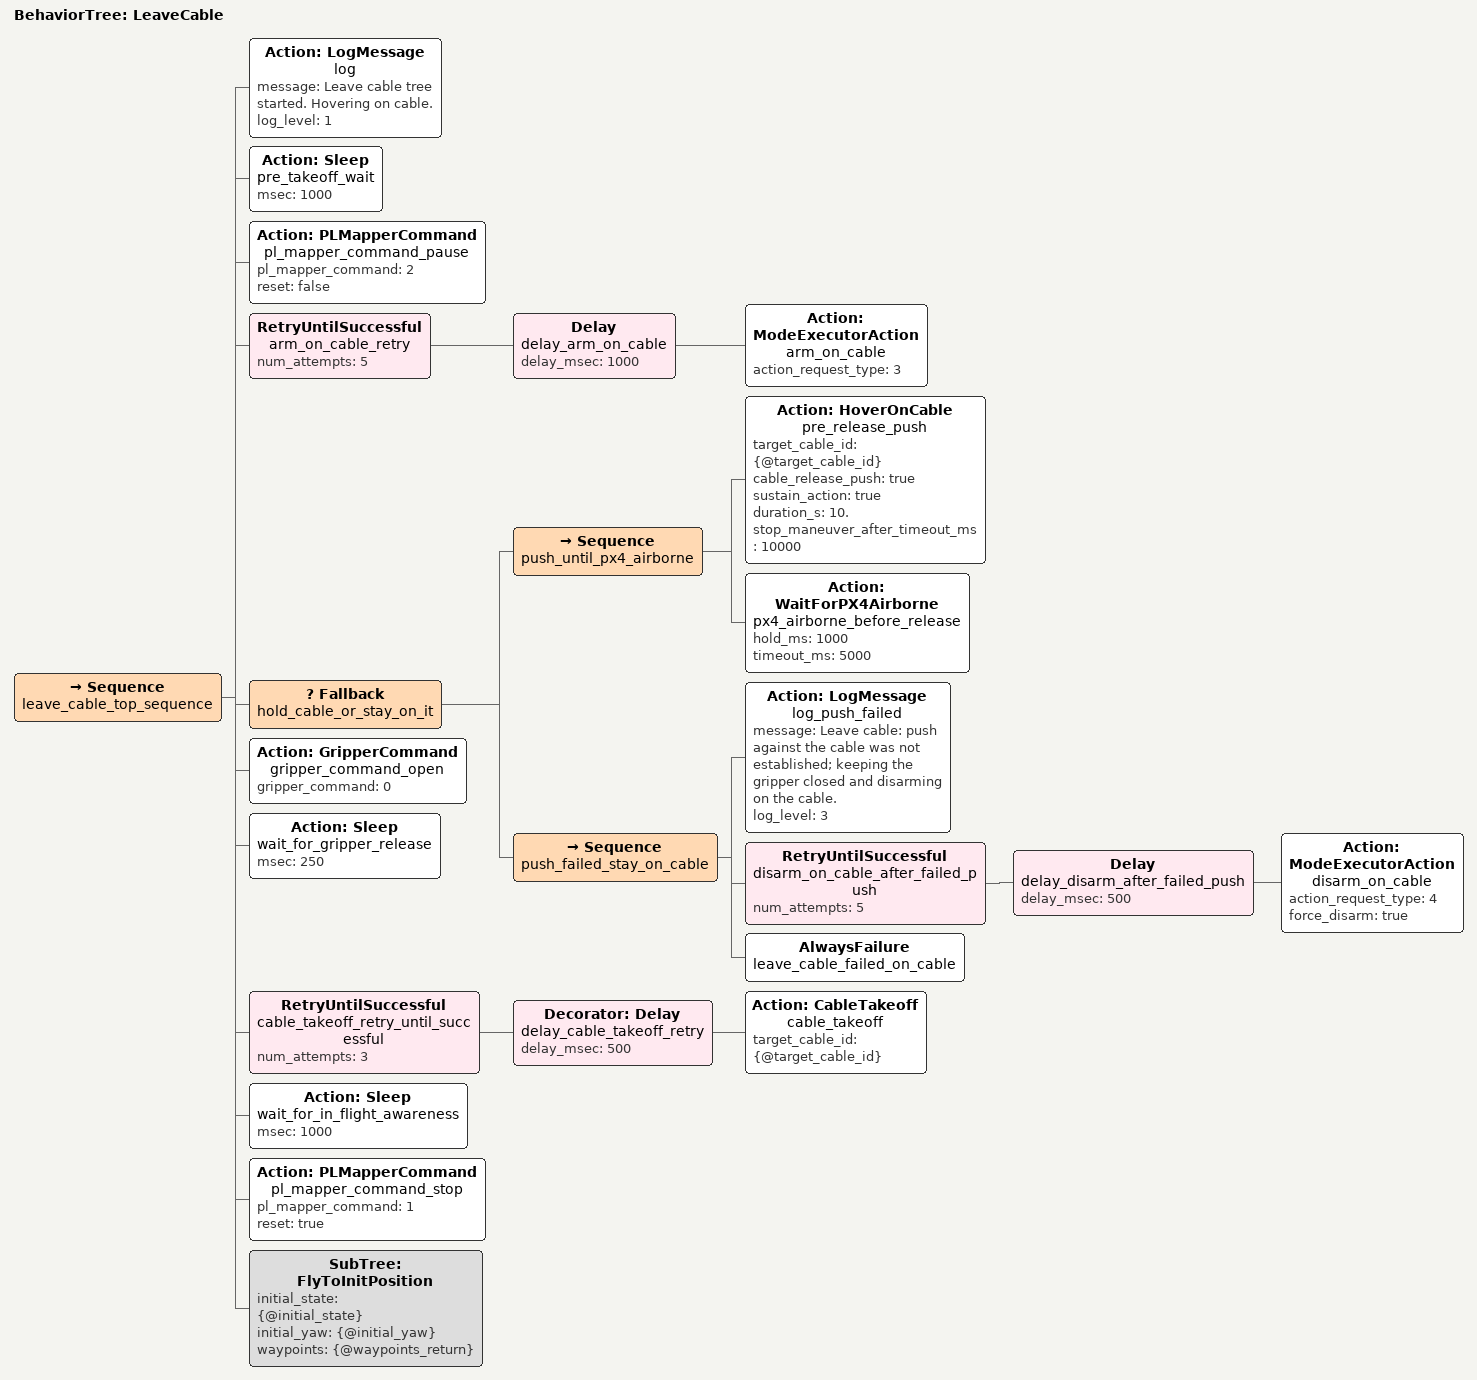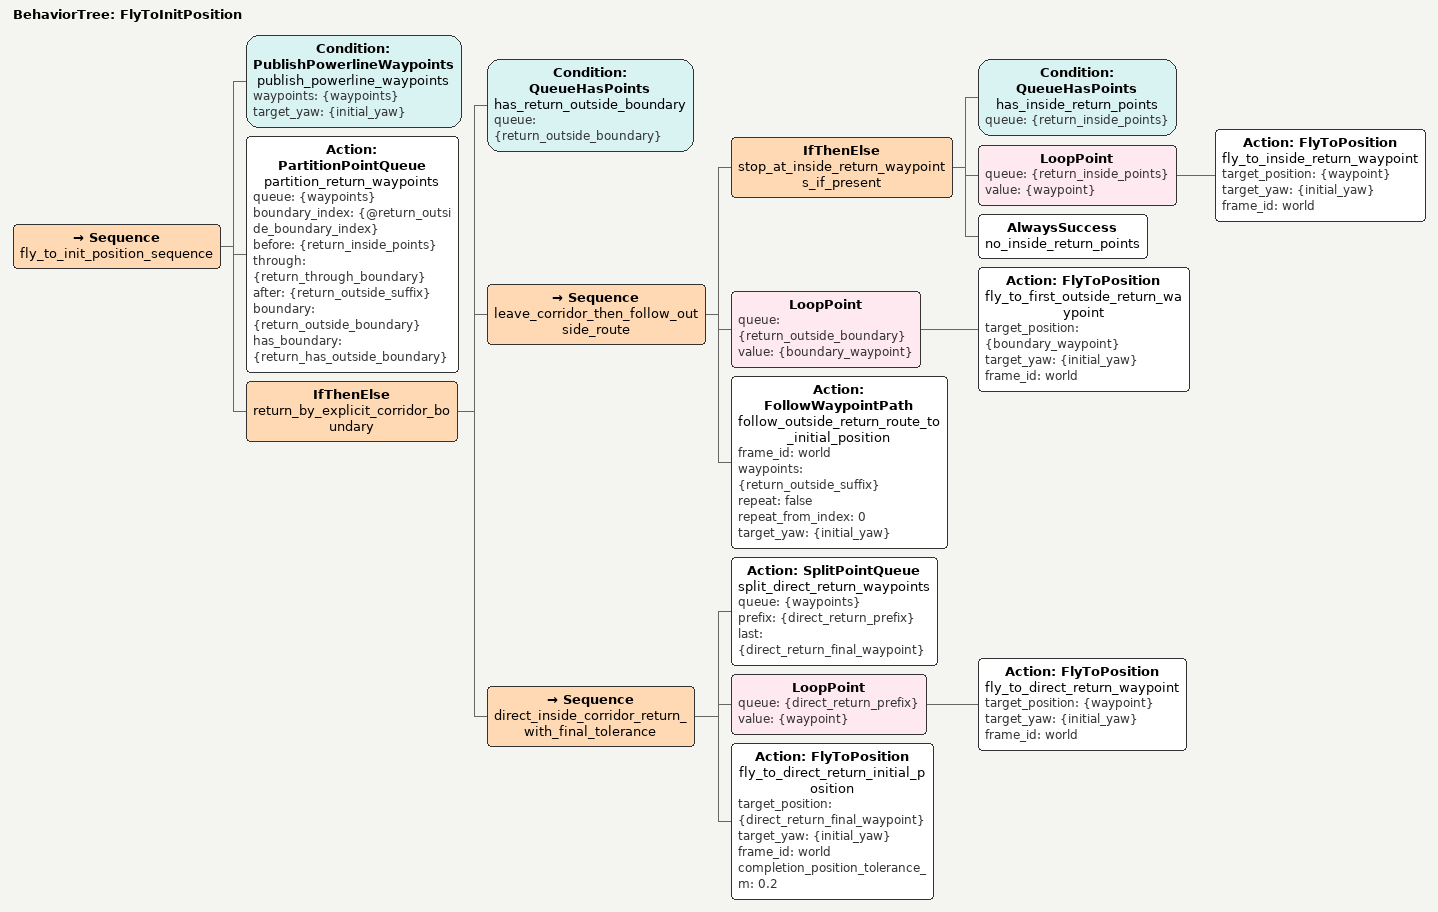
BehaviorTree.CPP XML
<root BTCPP_format="4" main_tree_to_execute="LeaveCable">
     <BehaviorTree ID="LeaveCable">
        <Sequence name="leave_cable_top_sequence">
           <Action
                ID="LogMessage"
                name="log"
                message="Leave cable tree started. Hovering on cable."
                log_level="1"
            />

            <Action
                  ID="Sleep"
                  name="pre_takeoff_wait"
                  msec="1000"
            />

            <Action
                ID="PLMapperCommand"
                name="pl_mapper_command_pause"
                pl_mapper_command="2"
                reset="false"
            />

            <RetryUntilSuccessful name="arm_on_cable_retry" num_attempts="5">
                <Delay name="delay_arm_on_cable" delay_msec="1000">
                    <Action
                        ID="ModeExecutorAction"
                        name="arm_on_cable"
                        action_request_type="3"
                    />
                </Delay>
            </RetryUntilSuccessful>

            <Fallback name="hold_cable_or_stay_on_it">
                <Sequence name="push_until_px4_airborne">
                    <Action ID="HoverOnCable" name="pre_release_push"
                        target_cable_id="{@target_cable_id}"
                        cable_release_push="true"
                        sustain_action="true"
                        duration_s="10."
                        stop_maneuver_after_timeout_ms="10000"
                    />
                    <Action ID="WaitForPX4Airborne" name="px4_airborne_before_release"
                        hold_ms="1000"
                        timeout_ms="5000"
                    />
                </Sequence>
                <Sequence name="push_failed_stay_on_cable">
                    <Action
                        ID="LogMessage"
                        name="log_push_failed"
                        message="Leave cable: push against the cable was not established; keeping the gripper closed and disarming on the cable."
                        log_level="3"
                    />
                    <RetryUntilSuccessful name="disarm_on_cable_after_failed_push" num_attempts="5">
                        <Delay name="delay_disarm_after_failed_push" delay_msec="500">
                            <Action
                                ID="ModeExecutorAction"
                                name="disarm_on_cable"
                                action_request_type="4"
                                force_disarm="true"
                            />
                        </Delay>
                    </RetryUntilSuccessful>
                    <AlwaysFailure name="leave_cable_failed_on_cable"/>
                </Sequence>
            </Fallback>

            <Action
                  ID="GripperCommand"
                  name="gripper_command_open"
                  gripper_command="0"
            />

            <Action
                  ID="Sleep"
                  name="wait_for_gripper_release"
                  msec="250"
            />

            <RetryUntilSuccessful
               name="cable_takeoff_retry_until_successful"
               num_attempts="3"
            >
                <Decorator ID="Delay" name="delay_cable_takeoff_retry" delay_msec="500">
                    <Action
                       ID="CableTakeoff"
                       name="cable_takeoff"
                       target_cable_id="{@target_cable_id}"
                    />
                </Decorator>
            </RetryUntilSuccessful>

            <Action
                  ID="Sleep"
                  name="wait_for_in_flight_awareness"
                  msec="1000"
            />

            <Action
                ID="PLMapperCommand"
                name="pl_mapper_command_stop"
                pl_mapper_command="1"
                reset="true"
            />

            <SubTree
                ID="FlyToInitPosition"
                initial_state="{@initial_state}"
                initial_yaw="{@initial_yaw}"
                waypoints="{@waypoints_return}"
            />

        </Sequence>
     </BehaviorTree>

     <BehaviorTree ID="FlyToInitPosition">
        <Sequence name="fly_to_init_position_sequence">
            <Condition
                ID="PublishPowerlineWaypoints"
                name="publish_powerline_waypoints"
                waypoints="{waypoints}"
                target_yaw="{initial_yaw}"
            />

            <Action
                ID="PartitionPointQueue"
                name="partition_return_waypoints"
                queue="{waypoints}"
                boundary_index="{@return_outside_boundary_index}"
                before="{return_inside_points}"
                through="{return_through_boundary}"
                after="{return_outside_suffix}"
                boundary="{return_outside_boundary}"
                has_boundary="{return_has_outside_boundary}"
            />

            <IfThenElse name="return_by_explicit_corridor_boundary">
                <Condition ID="QueueHasPoints" name="has_return_outside_boundary" queue="{return_outside_boundary}"/>
                <Sequence name="leave_corridor_then_follow_outside_route">
                    <IfThenElse name="stop_at_inside_return_waypoints_if_present">
                        <Condition ID="QueueHasPoints" name="has_inside_return_points" queue="{return_inside_points}"/>
                        <LoopPoint queue="{return_inside_points}" value="{waypoint}">
                            <Action ID="FlyToPosition" name="fly_to_inside_return_waypoint" target_position="{waypoint}" target_yaw="{initial_yaw}" frame_id="world"/>
                        </LoopPoint>
                        <AlwaysSuccess name="no_inside_return_points"/>
                    </IfThenElse>

                    <LoopPoint queue="{return_outside_boundary}" value="{boundary_waypoint}">
                        <Action
                            ID="FlyToPosition"
                            name="fly_to_first_outside_return_waypoint"
                            target_position="{boundary_waypoint}"
                            target_yaw="{initial_yaw}"
                            frame_id="world"
                        />
                    </LoopPoint>

                    <Action
                        ID="FollowWaypointPath"
                        name="follow_outside_return_route_to_initial_position"
                        frame_id="world"
                        waypoints="{return_outside_suffix}"
                        repeat="false"
                        repeat_from_index="0"
                        target_yaw="{initial_yaw}"
                    />
                </Sequence>
                <Sequence name="direct_inside_corridor_return_with_final_tolerance">
                    <Action
                        ID="SplitPointQueue"
                        name="split_direct_return_waypoints"
                        queue="{waypoints}"
                        prefix="{direct_return_prefix}"
                        last="{direct_return_final_waypoint}"
                    />
                    <LoopPoint queue="{direct_return_prefix}" value="{waypoint}">
                        <Action ID="FlyToPosition" name="fly_to_direct_return_waypoint" target_position="{waypoint}" target_yaw="{initial_yaw}" frame_id="world"/>
                    </LoopPoint>
                    <Action
                        ID="FlyToPosition"
                        name="fly_to_direct_return_initial_position"
                        target_position="{direct_return_final_waypoint}"
                        target_yaw="{initial_yaw}"
                        frame_id="world"
                        completion_position_tolerance_m="0.2"
                    />
                </Sequence>
            </IfThenElse>
        </Sequence>
     </BehaviorTree>

 </root>
